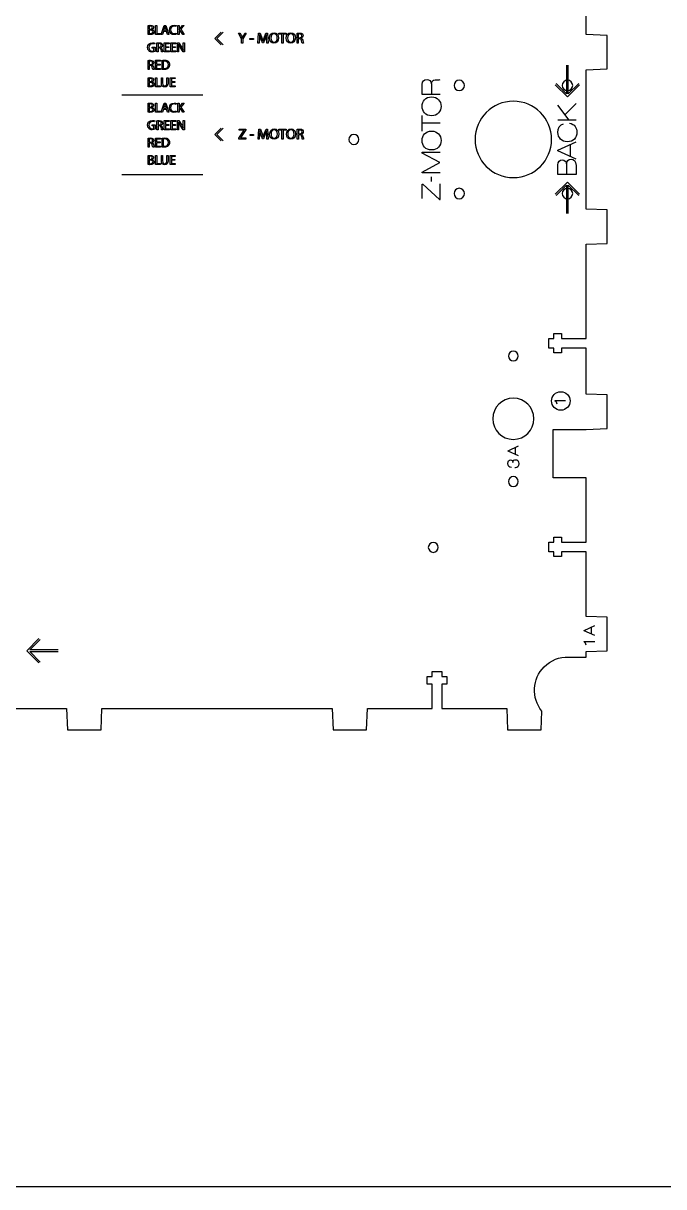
# Model space of a CAD drawing. Header units: millimetres. Extents: x -1219 to 0, y -610 to 0.
# Drawn here: x -571.3 to -387.2, y -609.6 to -275 of the extents above; entities that cross this region are included whole.
import ezdxf

# ---------------------------------------------------------------- set-up
doc = ezdxf.new("R2010")
doc.units = ezdxf.units.MM
doc.layers.get('0').update_dxf_attribs({"linetype": 'CONTINUOUS', "true_color": 0xffffff})

msp = doc.modelspace()

# ---------------------------------------------------------------- linework, layer by layer
msp.add_line((0, -609.6), (-1219.2, -609.6))
at = {"color": 1, "true_color": 0xff0000}
for points in [[(-414.57, -457.24), (-409.49, -457.24), (-409.49, -455.68), (-403.38, -455.43), (-403.38, -445.8), (-409.49, -445.54), (-409.49, -426.97), (-416.53, -426.97), (-416.53, -428.37), (-418.74, -428.37), (-418.74, -426.97), (-420.19, -426.97), (-420.19, -424.16), (-418.74, -424.16), (-418.74, -422.75), (-416.53, -422.75), (-416.53, -424.16), (-409.49, -424.16), (-409.49, -405.75), (-418.91, -405.75), (-418.91, -391.81), (-409.49, -391.81), (-409.49, -391.76), (-403.38, -391.5), (-403.38, -381.87), (-409.49, -381.62), (-409.49, -368.39), (-416.53, -368.39), (-416.53, -369.79), (-418.74, -369.79), (-418.74, -368.39), (-420.19, -368.39), (-420.19, -365.58), (-418.74, -365.58), (-418.74, -364.17), (-416.53, -364.17), (-416.53, -365.58), (-409.49, -365.58), (-409.49, -338.51), (-403.38, -338.26), (-403.38, -328.63), (-409.49, -328.38), (-409.49, -288.35), (-403.38, -288.1), (-403.38, -278.47), (-409.49, -278.22), (-409.49, -251.23)], [(-447.45, -292.83), (-447.45, -292.83)], [(-416.36, -292.83), (-416.36, -292.83)], [(-476.24, -306.94), (-476.24, -306.94)], [(-441.38, -308.38), (-441.38, -308.38)], [(-447.45, -323.93), (-447.45, -323.93)], [(-416.36, -323.93), (-416.36, -323.93)], [(-430.4, -369.23), (-430.4, -369.23)], [(-430.4, -382.8), (-430.4, -382.8)], [(-430.4, -405.35), (-430.4, -405.35)], [(-453.41, -424.28), (-453.41, -424.28)], [(-577.4, -472.06), (-558.8, -472.06), (-558.55, -478.17), (-548.92, -478.17), (-548.67, -472.06), (-482.47, -472.06), (-482.22, -478.17), (-472.59, -478.17), (-472.34, -472.06), (-453.73, -472.06), (-453.73, -465.02), (-455.13, -465.02), (-455.13, -462.82), (-453.73, -462.82), (-453.73, -461.37), (-450.92, -461.37), (-450.92, -462.82), (-449.51, -462.82), (-449.51, -465.02), (-450.92, -465.02), (-450.92, -472.06), (-432.31, -472.06), (-432.05, -478.17), (-422.42, -478.17), (-422.2, -472.79)]]:
    msp.add_lwpolyline(points, dxfattribs=at)
at = {"color": 5, "true_color": 0x0000ff}
for points in [[(-535.37, -278.18), (-535.37, -275.6), (-535.37, -275.6)], [(-535.03, -275.83), (-535.03, -276.68), (-535.03, -276.68)], [(-535.03, -276.68), (-534.72, -276.68)], [(-534.75, -276.93), (-535.03, -276.93), (-535.03, -277.93), (-535.03, -277.93)], [(-534.26, -276.77), (-534.26, -276.78)], [(-533.26, -275.56), (-532.92, -275.56), (-532.92, -277.9), (-531.8, -277.9), (-531.8, -278.19), (-533.26, -278.19), (-533.26, -275.56), (-533.26, -275.56)], [(-531, -277.36), (-531.27, -278.19), (-531.62, -278.19), (-530.73, -275.56), (-530.32, -275.56), (-529.42, -278.19), (-529.79, -278.19), (-530.07, -277.36), (-531, -277.36), (-531, -277.36)], [(-530.67, -276.34), (-530.93, -277.1), (-530.13, -277.1), (-530.13, -277.1)], [(-530.53, -275.86), (-530.54, -275.86)], [(-530.13, -277.1), (-530.39, -276.34)], [(-527.26, -275.64), (-527.35, -275.91)], [(-526.84, -275.56), (-526.5, -275.56), (-526.5, -276.83), (-526.49, -276.83)], [(-526.28, -276.55), (-525.48, -275.56), (-525.06, -275.56), (-526.01, -276.68), (-524.99, -278.19), (-525.39, -278.19), (-526.25, -276.9), (-526.5, -277.19), (-526.5, -278.19), (-526.84, -278.19), (-526.84, -275.56), (-526.84, -275.56)], [(-514.41, -281.14), (-516.24, -279.32), (-514.41, -277.5)], [(-513.81, -281.14), (-515.63, -279.32), (-513.81, -277.5)], [(-533.45, -280.67), (-533.53, -280.95)], [(-532.2, -282.07), (-532.52, -282.07), (-532.52, -283.2), (-532.85, -283.2), (-532.85, -280.61), (-532.85, -280.61)], [(-532.52, -280.85), (-532.52, -281.81), (-532.52, -281.81)], [(-529.4, -281.97), (-530.42, -281.97), (-530.42, -282.92), (-529.28, -282.92), (-529.28, -283.2), (-530.76, -283.2), (-530.76, -280.58), (-529.34, -280.58), (-529.34, -280.86), (-530.42, -280.86), (-530.42, -281.69), (-529.4, -281.69), (-529.4, -281.97), (-529.4, -281.97)], [(-527.49, -281.97), (-528.51, -281.97), (-528.51, -282.92), (-527.37, -282.92), (-527.37, -283.2), (-528.85, -283.2), (-528.85, -280.58), (-527.43, -280.58), (-527.43, -280.86), (-528.51, -280.86), (-528.51, -281.69), (-527.49, -281.69), (-527.49, -281.97), (-527.49, -281.97)], [(-527.33, -277.83), (-527.27, -278.1), (-527.27, -278.1)], [(-526.93, -283.2), (-526.93, -280.58), (-526.56, -280.58), (-525.72, -281.91)], [(-526.62, -280.99), (-526.63, -281)], [(-525.28, -281.68), (-525.28, -280.58), (-524.96, -280.58), (-524.96, -283.2), (-525.3, -283.2), (-526.14, -281.87)], [(-508.5, -280.64), (-508.5, -279.42), (-509.41, -277.78), (-508.99, -277.78), (-508.58, -278.57)], [(-508, -278.57), (-507.59, -277.78), (-507.17, -277.78), (-508.13, -279.42), (-508.13, -280.64), (-508.5, -280.64), (-508.5, -280.64)], [(-508.3, -279.16), (-508.29, -279.16)], [(-506.14, -279.36), (-505.09, -279.36), (-505.09, -279.63), (-506.14, -279.63), (-506.14, -279.36), (-506.14, -279.36)], [(-503.38, -279.41), (-503.46, -280.64), (-503.81, -280.64), (-503.61, -277.78), (-503.14, -277.78), (-502.65, -279.16)], [(-503.32, -278.15), (-503.33, -278.15)], [(-501.74, -279.23), (-502.25, -280.62), (-502.53, -280.62), (-502.99, -279.26)], [(-502.37, -280.12), (-502.36, -280.12)], [(-502.05, -279.16), (-501.54, -277.78), (-501.07, -277.78), (-500.89, -280.64), (-501.26, -280.64), (-501.33, -279.38), (-501.33, -279.38)], [(-501.37, -278.15), (-501.38, -278.15)], [(-500.1, -279.22), (-500.1, -279.22)], [(-497.88, -279.18), (-497.88, -279.18)], [(-496.96, -278.09), (-497.83, -278.09), (-497.83, -277.78), (-495.71, -277.78), (-495.71, -278.09), (-496.59, -278.09), (-496.59, -280.64), (-496.96, -280.64), (-496.96, -278.09), (-496.96, -278.09)], [(-495.29, -279.22), (-495.29, -279.22)], [(-493.06, -279.18), (-493.06, -279.18)], [(-491.86, -279.4), (-492.21, -279.4), (-492.21, -280.64), (-492.58, -280.64), (-492.58, -277.82), (-492.58, -277.82)], [(-492.21, -278.07), (-492.21, -279.12), (-492.21, -279.12)], [(-492.21, -279.12), (-491.83, -279.12)], [(-491.35, -279.26), (-491.35, -279.28)], [(-490.72, -280.64), (-491.1, -280.64)], [(-533.7, -282.88), (-533.7, -282.1), (-534.23, -282.1), (-534.23, -281.82), (-533.37, -281.82), (-533.37, -283.09), (-533.37, -283.09)], [(-532.52, -281.81), (-532.17, -281.81)], [(-531.73, -281.94), (-531.73, -281.95)], [(-531.14, -283.2), (-531.5, -283.2)], [(-526.61, -282.08), (-526.61, -283.2), (-526.93, -283.2), (-526.93, -283.2)], [(-525.25, -282.76), (-525.24, -282.75)], [(-534.71, -287.08), (-535.03, -287.08), (-535.03, -288.22), (-535.37, -288.22), (-535.37, -285.63), (-535.37, -285.63)], [(-535.03, -285.87), (-535.03, -286.82), (-535.03, -286.82)], [(-535.03, -286.82), (-534.68, -286.82)], [(-534.24, -286.96), (-534.24, -286.97)], [(-531.92, -286.99), (-532.94, -286.99), (-532.94, -287.93), (-531.8, -287.93), (-531.8, -288.22), (-533.28, -288.22), (-533.28, -285.59), (-531.86, -285.59), (-531.86, -285.88), (-532.94, -285.88), (-532.94, -286.71), (-531.92, -286.71), (-531.92, -286.99), (-531.92, -286.99)], [(-531.36, -288.21), (-531.36, -285.63), (-531.36, -285.63)], [(-531.02, -285.88), (-531.02, -287.95), (-531.02, -287.95)], [(-415.1, -287.05), (-415.1, -295.25), (-418.11, -292.24)], [(-411.6, -292.25), (-414.6, -295.25), (-414.6, -287.05)], [(-535.37, -293.23), (-535.37, -290.65), (-535.37, -290.65)], [(-535.03, -290.87), (-535.03, -291.72), (-535.03, -291.72)], [(-533.66, -288.22), (-534.01, -288.22)], [(-533.26, -290.61), (-532.92, -290.61), (-532.92, -292.95), (-531.8, -292.95), (-531.8, -293.23), (-533.26, -293.23), (-533.26, -290.61), (-533.26, -290.61)], [(-531.57, -292.16), (-531.57, -290.61), (-531.22, -290.61), (-531.22, -290.61)], [(-531.22, -290.61), (-531.22, -292.17)], [(-529.97, -292.17), (-529.97, -290.61), (-529.63, -290.61), (-529.63, -292.14)], [(-527.69, -292), (-528.7, -292), (-528.7, -292.95), (-527.57, -292.95), (-527.57, -293.23), (-529.05, -293.23), (-529.05, -290.61), (-527.63, -290.61), (-527.63, -290.89), (-528.7, -290.89), (-528.7, -291.72), (-527.69, -291.72), (-527.69, -292), (-527.69, -292)], [(-535.03, -291.72), (-534.72, -291.72)], [(-534.75, -291.98), (-535.03, -291.98), (-535.03, -292.98), (-535.03, -292.98)], [(-534.26, -291.82), (-534.26, -291.83)], [(-451.4, -295.46), (-456.63, -295.46), (-456.63, -292.58)], [(-453.96, -292.38), (-453.94, -292.39)], [(-453.94, -292.39), (-453.93, -295.46)], [(-411.36, -292.63), (-414.85, -296.11), (-418.34, -292.63)], [(-542.98, -295.51), (-519.62, -295.51)], [(-535.37, -300.55), (-535.37, -297.97), (-535.37, -297.97)], [(-535.03, -298.2), (-535.03, -299.05), (-535.03, -299.05)], [(-535.03, -299.05), (-534.72, -299.05)], [(-534.75, -299.3), (-535.03, -299.3), (-535.03, -300.3), (-535.03, -300.3)], [(-534.26, -299.14), (-534.26, -299.16)], [(-533.26, -297.93), (-532.92, -297.93), (-532.92, -300.27), (-531.8, -300.27), (-531.8, -300.56), (-533.26, -300.56), (-533.26, -297.93), (-533.26, -297.93)], [(-531, -299.73), (-531.27, -300.56), (-531.62, -300.56), (-530.73, -297.93), (-530.32, -297.93), (-529.42, -300.56), (-529.79, -300.56), (-530.07, -299.73), (-531, -299.73), (-531, -299.73)], [(-530.67, -298.71), (-530.93, -299.47), (-530.13, -299.47), (-530.13, -299.47)], [(-530.53, -298.23), (-530.54, -298.23)], [(-530.13, -299.47), (-530.39, -298.71)], [(-527.26, -298.01), (-527.35, -298.28)], [(-527.33, -300.2), (-527.27, -300.48), (-527.27, -300.48)], [(-526.84, -297.93), (-526.5, -297.93), (-526.5, -299.2), (-526.49, -299.2)], [(-526.28, -298.92), (-525.48, -297.93), (-525.06, -297.93), (-526.01, -299.05), (-524.99, -300.56), (-525.39, -300.56), (-526.25, -299.27), (-526.5, -299.56), (-526.5, -300.56), (-526.84, -300.56), (-526.84, -297.93), (-526.84, -297.93)], [(-456.63, -298.85), (-456.63, -298.85)], [(-414.3, -302.82), (-417.58, -298.52)], [(-415.51, -301.23), (-412.35, -298.03)], [(-533.7, -305.25), (-533.7, -304.47), (-534.23, -304.47), (-534.23, -304.2), (-533.37, -304.2), (-533.37, -305.46), (-533.37, -305.46)], [(-533.45, -303.04), (-533.53, -303.32)], [(-532.2, -304.44), (-532.52, -304.44), (-532.52, -305.57), (-532.85, -305.57), (-532.85, -302.98), (-532.85, -302.98)], [(-532.52, -303.22), (-532.52, -304.18), (-532.52, -304.18)], [(-532.52, -304.18), (-532.17, -304.18)], [(-531.73, -304.31), (-531.73, -304.32)], [(-529.4, -304.34), (-530.42, -304.34), (-530.42, -305.29), (-529.28, -305.29), (-529.28, -305.57), (-530.76, -305.57), (-530.76, -302.95), (-529.34, -302.95), (-529.34, -303.23), (-530.42, -303.23), (-530.42, -304.06), (-529.4, -304.06), (-529.4, -304.34), (-529.4, -304.34)], [(-527.49, -304.34), (-528.51, -304.34), (-528.51, -305.29), (-527.37, -305.29), (-527.37, -305.57), (-528.85, -305.57), (-528.85, -302.95), (-527.43, -302.95), (-527.43, -303.23), (-528.51, -303.23), (-528.51, -304.06), (-527.49, -304.06), (-527.49, -304.34), (-527.49, -304.34)], [(-526.93, -305.57), (-526.93, -302.95), (-526.56, -302.95), (-525.72, -304.28)], [(-526.61, -304.45), (-526.61, -305.57), (-526.93, -305.57), (-526.93, -305.57)], [(-526.62, -303.37), (-526.63, -303.37)], [(-525.28, -304.05), (-525.28, -302.95), (-524.96, -302.95), (-524.96, -305.57), (-525.3, -305.57), (-526.14, -304.24)], [(-456.63, -305.98), (-456.63, -301.47)], [(-451.4, -303.71), (-456.63, -303.71)], [(-412.35, -302.82), (-417.58, -302.82)], [(-531.14, -305.57), (-531.5, -305.57)], [(-525.25, -305.13), (-525.24, -305.13)], [(-514.41, -308.76), (-516.24, -306.94), (-514.41, -305.12)], [(-513.81, -308.76), (-515.63, -306.94), (-513.81, -305.12)], [(-509.33, -308.04), (-507.75, -305.72), (-507.75, -305.71), (-509.2, -305.71), (-509.2, -305.4), (-507.27, -305.4), (-507.27, -305.63), (-508.85, -307.94), (-508.85, -307.95), (-507.25, -307.95), (-507.25, -308.26), (-509.33, -308.26), (-509.33, -308.04), (-509.33, -308.04)], [(-506.09, -306.98), (-505.04, -306.98), (-505.04, -307.25), (-506.09, -307.25), (-506.09, -306.98), (-506.09, -306.98)], [(-503.33, -307.03), (-503.41, -308.26), (-503.76, -308.26), (-503.56, -305.4), (-503.09, -305.4), (-502.6, -306.78)], [(-503.27, -305.77), (-503.28, -305.77)], [(-501.69, -306.86), (-502.2, -308.24), (-502.48, -308.24), (-502.94, -306.88)], [(-502.31, -307.75), (-502.31, -307.75)], [(-502, -306.78), (-501.49, -305.4), (-501.02, -305.4), (-500.84, -308.26), (-501.21, -308.26), (-501.27, -307), (-501.27, -307)], [(-501.32, -305.77), (-501.33, -305.77)], [(-500.05, -306.84), (-500.05, -306.84)], [(-497.83, -306.8), (-497.83, -306.8)], [(-496.91, -305.71), (-497.78, -305.71), (-497.78, -305.4), (-495.66, -305.4), (-495.66, -305.71), (-496.53, -305.71), (-496.53, -308.26), (-496.91, -308.26), (-496.91, -305.71), (-496.91, -305.71)], [(-495.23, -306.84), (-495.23, -306.84)], [(-493.01, -306.8), (-493.01, -306.8)], [(-491.81, -307.02), (-492.16, -307.02), (-492.16, -308.26), (-492.53, -308.26), (-492.53, -305.44), (-492.53, -305.44)], [(-492.16, -305.7), (-492.16, -306.74), (-492.16, -306.74)], [(-492.16, -306.74), (-491.78, -306.74)], [(-491.3, -306.89), (-491.3, -306.9)], [(-534.71, -309.45), (-535.03, -309.45), (-535.03, -310.59), (-535.37, -310.59), (-535.37, -308), (-535.37, -308)], [(-535.03, -308.24), (-535.03, -309.2), (-535.03, -309.2)], [(-535.03, -309.2), (-534.68, -309.2)], [(-534.24, -309.33), (-534.24, -309.34)], [(-533.66, -310.59), (-534.01, -310.59)], [(-531.92, -309.36), (-532.94, -309.36), (-532.94, -310.31), (-531.8, -310.31), (-531.8, -310.59), (-533.28, -310.59), (-533.28, -307.97), (-531.86, -307.97), (-531.86, -308.25), (-532.94, -308.25), (-532.94, -309.08), (-531.92, -309.08), (-531.92, -309.36), (-531.92, -309.36)], [(-531.36, -310.58), (-531.36, -308.01), (-531.36, -308.01)], [(-531.02, -308.25), (-531.02, -310.33), (-531.02, -310.33)], [(-490.67, -308.26), (-491.05, -308.26)], [(-456.63, -308.69), (-456.63, -308.69)], [(-412.35, -314.07), (-417.58, -311.67), (-417.58, -311.48), (-412.35, -309.08)], [(-414.08, -309.88), (-414.08, -313.29)], [(-535.37, -315.6), (-535.37, -313.02), (-535.37, -313.02)], [(-535.03, -313.25), (-535.03, -314.1), (-535.03, -314.1)], [(-535.03, -314.1), (-534.72, -314.1)], [(-534.75, -314.35), (-535.03, -314.35), (-535.03, -315.35), (-535.03, -315.35)], [(-534.26, -314.19), (-534.26, -314.2)], [(-533.26, -312.98), (-532.92, -312.98), (-532.92, -315.32), (-531.8, -315.32), (-531.8, -315.61), (-533.26, -315.61), (-533.26, -312.98), (-533.26, -312.98)], [(-531.57, -314.53), (-531.57, -312.98), (-531.22, -312.98), (-531.22, -312.98)], [(-531.22, -312.98), (-531.22, -314.54)], [(-529.97, -314.54), (-529.97, -312.98), (-529.63, -312.98), (-529.63, -314.52)], [(-527.69, -314.38), (-528.7, -314.38), (-528.7, -315.32), (-527.57, -315.32), (-527.57, -315.61), (-529.05, -315.61), (-529.05, -312.98), (-527.63, -312.98), (-527.63, -313.27), (-528.7, -313.27), (-528.7, -314.1), (-527.69, -314.1), (-527.69, -314.38), (-527.69, -314.38)], [(-451.4, -318.02), (-456.63, -318.02), (-456.63, -317.78), (-451.55, -315.03), (-451.55, -315.02), (-456.63, -312.29), (-456.63, -312.05), (-451.4, -312.05)], [(-417.58, -318.48), (-417.58, -315.64)], [(-412.35, -315.83), (-412.35, -318.48), (-417.58, -318.48), (-417.58, -318.48)], [(-415.09, -315.39), (-415.1, -318.48)], [(-415.1, -315.39), (-415.08, -315.39)], [(-542.98, -318.41), (-519.62, -318.41)], [(-456.63, -325.38), (-456.63, -321.23), (-456.45, -321.23), (-451.61, -325.63), (-451.4, -325.63), (-451.4, -321.15)], [(-453.9, -320.49), (-453.9, -319.09)], [(-418.34, -324.1), (-414.85, -320.62), (-411.36, -324.1)], [(-418.1, -324.48), (-415.1, -321.48), (-415.1, -329.68)], [(-414.6, -329.68), (-414.6, -321.48), (-411.59, -324.49)], [(-416.75, -380.94), (-416.75, -380.94)], [(-418.34, -383.61), (-418.34, -383.5), (-415.36, -383.5)], [(-428.88, -399.41), (-431.91, -398.01), (-431.91, -397.9), (-428.88, -396.51)], [(-429.89, -396.97), (-429.89, -398.95)], [(-430.51, -401.26), (-430.5, -401.26)], [(-406.98, -451.08), (-410.01, -449.69), (-410.01, -449.58), (-406.98, -448.19)], [(-407.98, -448.65), (-407.98, -450.63)], [(-566.77, -458.94), (-570.26, -455.45), (-566.77, -451.96)], [(-561.2, -455.2), (-569.4, -455.2), (-566.39, -452.19)], [(-409.99, -452.92), (-409.99, -452.81), (-407, -452.81)], [(-566.4, -458.7), (-569.4, -455.7), (-561.2, -455.7)]]:
    msp.add_lwpolyline(points, dxfattribs=at)
for points in [[(-535.37, -275.6), (-535.22, -275.57), (-534.98, -275.54), (-534.75, -275.54)], [(-534.73, -275.8), (-534.89, -275.8), (-534.98, -275.81), (-535.03, -275.83)], [(-534.75, -275.54), (-534.41, -275.54), (-534.19, -275.6), (-534.03, -275.73)], [(-534.07, -277.43), (-534.07, -277.08), (-534.38, -276.93), (-534.75, -276.93)], [(-534.75, -277.94), (-534.4, -277.94), (-534.07, -277.82), (-534.07, -277.43)], [(-534.16, -276.23), (-534.16, -275.93), (-534.39, -275.8), (-534.73, -275.8)], [(-534.72, -276.68), (-534.37, -276.68), (-534.16, -276.48), (-534.16, -276.23)], [(-533.81, -276.2), (-533.81, -276.45), (-533.98, -276.68), (-534.26, -276.77)], [(-534.26, -276.78), (-534.01, -276.84), (-533.71, -277.05), (-533.71, -277.44)], [(-534.03, -275.73), (-533.9, -275.83), (-533.81, -275.99), (-533.81, -276.2)], [(-533.71, -277.44), (-533.71, -277.66), (-533.8, -277.84), (-533.94, -277.96)], [(-530.54, -275.86), (-530.58, -276.01), (-530.62, -276.18), (-530.67, -276.34)], [(-530.39, -276.34), (-530.45, -276.17), (-530.49, -276.01), (-530.53, -275.86)], [(-529.25, -276.9), (-529.25, -276.07), (-528.7, -275.52), (-527.88, -275.52)], [(-527.96, -278.23), (-528.7, -278.23), (-529.25, -277.76), (-529.25, -276.9)], [(-527.87, -275.8), (-528.49, -275.8), (-528.9, -276.2), (-528.9, -276.89)], [(-528.9, -276.89), (-528.9, -277.53), (-528.53, -277.94), (-527.89, -277.94)], [(-527.88, -275.52), (-527.56, -275.52), (-527.35, -275.59), (-527.26, -275.64)], [(-527.35, -275.91), (-527.47, -275.85), (-527.65, -275.8), (-527.87, -275.8)], [(-526.49, -276.83), (-526.42, -276.73), (-526.35, -276.63), (-526.28, -276.55)], [(-500.49, -279.23), (-500.49, -278.32), (-499.93, -277.73), (-499.17, -277.73)], [(-499.17, -277.73), (-498.38, -277.73), (-497.88, -278.33), (-497.88, -279.18)], [(-495.68, -279.23), (-495.68, -278.32), (-495.12, -277.73), (-494.35, -277.73)], [(-494.35, -277.73), (-493.57, -277.73), (-493.06, -278.33), (-493.06, -279.18)], [(-535.52, -281.91), (-535.52, -281.12), (-534.98, -280.55), (-534.1, -280.55)], [(-534.84, -278.21), (-535.08, -278.21), (-535.26, -278.19), (-535.37, -278.18)], [(-534.11, -280.84), (-534.75, -280.84), (-535.17, -281.23), (-535.17, -281.89)], [(-535.03, -277.93), (-534.96, -277.94), (-534.87, -277.94), (-534.75, -277.94)], [(-533.94, -277.96), (-534.12, -278.13), (-534.42, -278.21), (-534.84, -278.21)], [(-533.53, -280.95), (-533.67, -280.88), (-533.85, -280.84), (-534.11, -280.84)], [(-534.1, -280.55), (-533.8, -280.55), (-533.56, -280.62), (-533.45, -280.67)], [(-532.85, -280.61), (-532.68, -280.58), (-532.43, -280.56), (-532.2, -280.56)], [(-532.18, -280.82), (-532.34, -280.82), (-532.46, -280.83), (-532.52, -280.85)], [(-532.2, -280.56), (-531.84, -280.56), (-531.6, -280.63), (-531.44, -280.77)], [(-531.58, -281.31), (-531.58, -280.97), (-531.82, -280.82), (-532.18, -280.82)], [(-531.44, -280.77), (-531.32, -280.89), (-531.24, -281.07), (-531.24, -281.27)], [(-527.27, -278.1), (-527.39, -278.17), (-527.64, -278.23), (-527.96, -278.23)], [(-527.89, -277.94), (-527.68, -277.94), (-527.47, -277.9), (-527.33, -277.83)], [(-526.63, -281), (-526.61, -281.33), (-526.61, -281.64), (-526.61, -282.08)], [(-526.14, -281.87), (-526.32, -281.58), (-526.49, -281.28), (-526.62, -280.99)], [(-508.58, -278.57), (-508.48, -278.78), (-508.39, -278.96), (-508.3, -279.16)], [(-508.29, -279.16), (-508.21, -278.97), (-508.11, -278.78), (-508, -278.57)], [(-503.33, -278.15), (-503.34, -278.5), (-503.36, -278.98), (-503.38, -279.41)], [(-502.99, -279.26), (-503.13, -278.85), (-503.24, -278.49), (-503.32, -278.15)], [(-502.65, -279.16), (-502.54, -279.51), (-502.44, -279.83), (-502.37, -280.12)], [(-502.36, -280.12), (-502.28, -279.84), (-502.18, -279.52), (-502.05, -279.16)], [(-501.38, -278.15), (-501.48, -278.48), (-501.6, -278.84), (-501.74, -279.23)], [(-501.33, -279.38), (-501.35, -278.98), (-501.37, -278.5), (-501.37, -278.15)], [(-499.21, -280.68), (-499.97, -280.68), (-500.49, -280.09), (-500.49, -279.23)], [(-499.18, -278.03), (-499.8, -278.03), (-500.1, -278.6), (-500.1, -279.22)], [(-500.1, -279.22), (-500.1, -279.84), (-499.77, -280.38), (-499.18, -280.38)], [(-497.88, -279.18), (-497.88, -280.16), (-498.48, -280.68), (-499.21, -280.68)], [(-498.27, -279.19), (-498.27, -278.62), (-498.56, -278.03), (-499.18, -278.03)], [(-499.18, -280.38), (-498.6, -280.38), (-498.27, -279.84), (-498.27, -279.19)], [(-494.39, -280.68), (-495.15, -280.68), (-495.68, -280.09), (-495.68, -279.23)], [(-494.36, -278.03), (-494.98, -278.03), (-495.29, -278.6), (-495.29, -279.22)], [(-495.29, -279.22), (-495.29, -279.84), (-494.95, -280.38), (-494.37, -280.38)], [(-493.06, -279.18), (-493.06, -280.16), (-493.66, -280.68), (-494.39, -280.68)], [(-494.37, -280.38), (-493.78, -280.38), (-493.45, -279.84), (-493.45, -279.19)], [(-493.45, -279.19), (-493.45, -278.62), (-493.75, -278.03), (-494.36, -278.03)], [(-492.58, -277.82), (-492.39, -277.78), (-492.12, -277.76), (-491.87, -277.76)], [(-491.85, -278.04), (-492.02, -278.04), (-492.15, -278.06), (-492.21, -278.07)], [(-491.87, -277.76), (-491.48, -277.76), (-491.22, -277.83), (-491.04, -277.99)], [(-491.29, -279.95), (-491.37, -279.56), (-491.53, -279.41), (-491.86, -279.4)], [(-491.19, -278.58), (-491.19, -278.21), (-491.46, -278.04), (-491.85, -278.04)], [(-491.83, -279.12), (-491.44, -279.12), (-491.19, -278.9), (-491.19, -278.58)], [(-490.82, -278.54), (-490.82, -278.91), (-491.06, -279.16), (-491.35, -279.26)], [(-491.35, -279.28), (-491.14, -279.35), (-491.01, -279.56), (-490.94, -279.85)], [(-491.1, -280.64), (-491.15, -280.55), (-491.21, -280.31), (-491.29, -279.95)], [(-491.04, -277.99), (-490.9, -278.12), (-490.82, -278.31), (-490.82, -278.54)], [(-490.94, -279.85), (-490.84, -280.25), (-490.78, -280.53), (-490.72, -280.64)], [(-535.16, -282.88), (-535.38, -282.66), (-535.52, -282.31), (-535.52, -281.91)], [(-535.17, -281.89), (-535.17, -282.56), (-534.77, -282.95), (-534.15, -282.95)], [(-534.18, -283.23), (-534.58, -283.23), (-534.9, -283.13), (-535.16, -282.88)], [(-533.37, -283.09), (-533.52, -283.14), (-533.82, -283.23), (-534.18, -283.23)], [(-534.15, -282.95), (-533.93, -282.95), (-533.78, -282.92), (-533.7, -282.88)], [(-531.67, -282.58), (-531.74, -282.21), (-531.89, -282.08), (-532.2, -282.07)], [(-532.17, -281.81), (-531.81, -281.81), (-531.58, -281.61), (-531.58, -281.31)], [(-531.24, -281.27), (-531.24, -281.62), (-531.46, -281.85), (-531.73, -281.94)], [(-531.73, -281.95), (-531.53, -282.02), (-531.41, -282.21), (-531.35, -282.48)], [(-531.5, -283.2), (-531.54, -283.12), (-531.6, -282.9), (-531.67, -282.58)], [(-531.35, -282.48), (-531.26, -282.85), (-531.2, -283.1), (-531.14, -283.2)], [(-525.72, -281.91), (-525.53, -282.21), (-525.37, -282.49), (-525.25, -282.76)], [(-525.24, -282.75), (-525.27, -282.4), (-525.28, -282.08), (-525.28, -281.68)], [(-535.37, -285.63), (-535.2, -285.6), (-534.95, -285.57), (-534.72, -285.57)], [(-534.7, -285.84), (-534.86, -285.84), (-534.97, -285.85), (-535.03, -285.87)], [(-534.72, -285.57), (-534.36, -285.57), (-534.12, -285.64), (-533.96, -285.79)], [(-534.18, -287.59), (-534.26, -287.23), (-534.4, -287.09), (-534.71, -287.08)], [(-534.09, -286.33), (-534.09, -285.99), (-534.34, -285.84), (-534.7, -285.84)], [(-534.68, -286.82), (-534.32, -286.82), (-534.09, -286.63), (-534.09, -286.33)], [(-533.75, -286.29), (-533.75, -286.63), (-533.97, -286.86), (-534.24, -286.96)], [(-534.24, -286.97), (-534.05, -287.04), (-533.92, -287.23), (-533.86, -287.5)], [(-534.01, -288.22), (-534.05, -288.14), (-534.11, -287.92), (-534.18, -287.59)], [(-533.96, -285.79), (-533.83, -285.91), (-533.75, -286.08), (-533.75, -286.29)], [(-533.86, -287.5), (-533.78, -287.86), (-533.71, -288.12), (-533.66, -288.22)], [(-531.36, -285.63), (-531.15, -285.6), (-530.91, -285.57), (-530.64, -285.57)], [(-530.62, -285.84), (-530.8, -285.84), (-530.93, -285.86), (-531.02, -285.88)], [(-530.68, -287.97), (-529.95, -287.97), (-529.56, -287.56), (-529.56, -286.86)], [(-530.64, -285.57), (-530.15, -285.57), (-529.81, -285.69), (-529.58, -285.9)], [(-529.56, -286.86), (-529.56, -286.24), (-529.91, -285.84), (-530.62, -285.84)], [(-529.58, -285.9), (-529.34, -286.12), (-529.2, -286.42), (-529.2, -286.84)], [(-529.2, -286.84), (-529.2, -287.27), (-529.34, -287.62), (-529.58, -287.86)], [(-535.37, -290.65), (-535.22, -290.61), (-534.98, -290.59), (-534.75, -290.59)], [(-534.73, -290.85), (-534.89, -290.85), (-534.98, -290.86), (-535.03, -290.87)], [(-534.75, -290.59), (-534.41, -290.59), (-534.19, -290.65), (-534.03, -290.78)], [(-534.16, -291.28), (-534.16, -290.98), (-534.39, -290.85), (-534.73, -290.85)], [(-534.03, -290.78), (-533.9, -290.88), (-533.81, -291.04), (-533.81, -291.24)], [(-530.74, -288.24), (-530.99, -288.24), (-531.19, -288.23), (-531.36, -288.21)], [(-531.02, -287.95), (-530.94, -287.97), (-530.81, -287.97), (-530.68, -287.97)], [(-529.58, -287.86), (-529.83, -288.11), (-530.23, -288.24), (-530.74, -288.24)], [(-452.84, -291.24), (-452.65, -291.24), (-451.61, -291.22), (-451.4, -291.12)], [(-534.84, -293.26), (-535.08, -293.26), (-535.26, -293.24), (-535.37, -293.23)], [(-535.03, -292.98), (-534.96, -292.99), (-534.87, -292.99), (-534.75, -292.99)], [(-533.94, -293.01), (-534.12, -293.18), (-534.42, -293.26), (-534.84, -293.26)], [(-534.07, -292.48), (-534.07, -292.13), (-534.38, -291.98), (-534.75, -291.98)], [(-534.75, -292.99), (-534.4, -292.99), (-534.07, -292.86), (-534.07, -292.48)], [(-534.72, -291.72), (-534.37, -291.72), (-534.16, -291.53), (-534.16, -291.28)], [(-533.81, -291.24), (-533.81, -291.5), (-533.98, -291.72), (-534.26, -291.82)], [(-534.26, -291.83), (-534.01, -291.89), (-533.71, -292.1), (-533.71, -292.49)], [(-533.71, -292.49), (-533.71, -292.71), (-533.8, -292.89), (-533.94, -293.01)], [(-530.62, -293.28), (-531.16, -293.28), (-531.57, -292.97), (-531.57, -292.16)], [(-531.22, -292.17), (-531.22, -292.75), (-530.96, -293), (-530.61, -293)], [(-529.63, -292.14), (-529.63, -292.95), (-530.06, -293.28), (-530.62, -293.28)], [(-530.61, -293), (-530.23, -293), (-529.97, -292.74), (-529.97, -292.17)], [(-456.63, -292.58), (-456.63, -291.54), (-456.13, -291.14), (-455.2, -291.14)], [(-455.2, -291.14), (-454.7, -291.14), (-454.01, -291.48), (-453.96, -292.38)], [(-453.94, -292.39), (-453.93, -291.59), (-453.56, -291.24), (-452.84, -291.24)], [(-456.63, -298.85), (-456.63, -297.35), (-455.63, -296.14), (-453.9, -296.14)], [(-453.9, -296.14), (-452.17, -296.14), (-451.17, -297.35), (-451.17, -298.85)], [(-535.37, -297.97), (-535.22, -297.94), (-534.98, -297.91), (-534.75, -297.91)], [(-534.84, -300.58), (-535.08, -300.58), (-535.26, -300.57), (-535.37, -300.55)], [(-534.73, -298.17), (-534.89, -298.17), (-534.98, -298.19), (-535.03, -298.2)], [(-535.03, -300.3), (-534.96, -300.31), (-534.87, -300.32), (-534.75, -300.32)], [(-533.94, -300.34), (-534.12, -300.5), (-534.42, -300.58), (-534.84, -300.58)], [(-534.75, -297.91), (-534.41, -297.91), (-534.19, -297.97), (-534.03, -298.11)], [(-534.07, -299.81), (-534.07, -299.45), (-534.38, -299.3), (-534.75, -299.3)], [(-534.75, -300.32), (-534.4, -300.32), (-534.07, -300.19), (-534.07, -299.81)], [(-534.16, -298.6), (-534.16, -298.3), (-534.39, -298.17), (-534.73, -298.17)], [(-534.72, -299.05), (-534.37, -299.05), (-534.16, -298.86), (-534.16, -298.6)], [(-533.81, -298.57), (-533.81, -298.83), (-533.98, -299.05), (-534.26, -299.14)], [(-534.26, -299.16), (-534.01, -299.21), (-533.71, -299.42), (-533.71, -299.81)], [(-534.03, -298.11), (-533.9, -298.21), (-533.81, -298.36), (-533.81, -298.57)], [(-533.71, -299.81), (-533.71, -300.04), (-533.8, -300.21), (-533.94, -300.34)], [(-530.54, -298.23), (-530.58, -298.39), (-530.62, -298.55), (-530.67, -298.71)], [(-530.39, -298.71), (-530.45, -298.54), (-530.49, -298.39), (-530.53, -298.23)], [(-529.25, -299.27), (-529.25, -298.44), (-528.7, -297.89), (-527.88, -297.89)], [(-527.96, -300.6), (-528.7, -300.6), (-529.25, -300.13), (-529.25, -299.27)], [(-527.87, -298.17), (-528.49, -298.17), (-528.9, -298.57), (-528.9, -299.26)], [(-528.9, -299.26), (-528.9, -299.9), (-528.53, -300.31), (-527.89, -300.31)], [(-527.27, -300.48), (-527.39, -300.54), (-527.64, -300.6), (-527.96, -300.6)], [(-527.89, -300.31), (-527.68, -300.31), (-527.47, -300.27), (-527.33, -300.2)], [(-527.88, -297.89), (-527.56, -297.89), (-527.35, -297.96), (-527.26, -298.01)], [(-527.35, -298.28), (-527.47, -298.22), (-527.65, -298.17), (-527.87, -298.17)], [(-526.49, -299.2), (-526.42, -299.1), (-526.35, -299), (-526.28, -298.92)], [(-453.9, -301.56), (-455.63, -301.56), (-456.63, -300.34), (-456.63, -298.85)], [(-451.17, -298.85), (-451.17, -300.34), (-452.17, -301.56), (-453.9, -301.56)], [(-535.52, -304.28), (-535.52, -303.49), (-534.98, -302.92), (-534.1, -302.92)], [(-535.16, -305.25), (-535.38, -305.04), (-535.52, -304.69), (-535.52, -304.28)], [(-534.11, -303.21), (-534.75, -303.21), (-535.17, -303.6), (-535.17, -304.26)], [(-535.17, -304.26), (-535.17, -304.93), (-534.77, -305.32), (-534.15, -305.32)], [(-533.53, -303.32), (-533.67, -303.25), (-533.85, -303.21), (-534.11, -303.21)], [(-534.1, -302.92), (-533.8, -302.92), (-533.56, -302.99), (-533.45, -303.04)], [(-532.85, -302.98), (-532.68, -302.95), (-532.43, -302.93), (-532.2, -302.93)], [(-532.18, -303.2), (-532.34, -303.2), (-532.46, -303.21), (-532.52, -303.22)], [(-532.2, -302.93), (-531.84, -302.93), (-531.6, -303), (-531.44, -303.14)], [(-531.67, -304.95), (-531.74, -304.58), (-531.89, -304.45), (-532.2, -304.44)], [(-531.58, -303.68), (-531.58, -303.34), (-531.82, -303.2), (-532.18, -303.2)], [(-532.17, -304.18), (-531.81, -304.18), (-531.58, -303.98), (-531.58, -303.68)], [(-531.24, -303.65), (-531.24, -303.99), (-531.46, -304.22), (-531.73, -304.31)], [(-531.73, -304.32), (-531.53, -304.39), (-531.41, -304.58), (-531.35, -304.85)], [(-531.44, -303.14), (-531.32, -303.26), (-531.24, -303.44), (-531.24, -303.65)], [(-526.63, -303.37), (-526.61, -303.7), (-526.61, -304.02), (-526.61, -304.45)], [(-526.14, -304.24), (-526.32, -303.95), (-526.49, -303.65), (-526.62, -303.37)], [(-525.72, -304.28), (-525.53, -304.58), (-525.37, -304.86), (-525.25, -305.13)], [(-525.24, -305.13), (-525.27, -304.78), (-525.28, -304.46), (-525.28, -304.05)], [(-417.58, -306.34), (-417.58, -305.11), (-417.08, -304.13), (-415.94, -303.85)], [(-414.22, -303.72), (-412.82, -303.88), (-412.12, -305.14), (-412.12, -306.34)], [(-534.18, -305.6), (-534.58, -305.6), (-534.9, -305.5), (-535.16, -305.25)], [(-533.37, -305.46), (-533.52, -305.52), (-533.82, -305.6), (-534.18, -305.6)], [(-534.15, -305.32), (-533.93, -305.32), (-533.78, -305.29), (-533.7, -305.25)], [(-531.5, -305.57), (-531.54, -305.5), (-531.6, -305.27), (-531.67, -304.95)], [(-531.35, -304.85), (-531.26, -305.22), (-531.2, -305.47), (-531.14, -305.57)], [(-503.28, -305.77), (-503.29, -306.13), (-503.31, -306.6), (-503.33, -307.03)], [(-502.94, -306.88), (-503.08, -306.47), (-503.19, -306.11), (-503.27, -305.77)], [(-502.6, -306.78), (-502.48, -307.14), (-502.39, -307.45), (-502.31, -307.75)], [(-502.31, -307.75), (-502.23, -307.46), (-502.13, -307.14), (-502, -306.78)], [(-501.33, -305.77), (-501.43, -306.1), (-501.55, -306.46), (-501.69, -306.86)], [(-501.27, -307), (-501.3, -306.61), (-501.32, -306.12), (-501.32, -305.77)], [(-500.44, -306.85), (-500.44, -305.94), (-499.88, -305.35), (-499.12, -305.35)], [(-499.15, -308.31), (-499.91, -308.31), (-500.44, -307.72), (-500.44, -306.85)], [(-499.13, -305.65), (-499.74, -305.65), (-500.05, -306.22), (-500.05, -306.84)], [(-500.05, -306.84), (-500.05, -307.46), (-499.72, -308.01), (-499.13, -308.01)], [(-497.83, -306.8), (-497.83, -307.78), (-498.42, -308.31), (-499.15, -308.31)], [(-498.22, -306.82), (-498.22, -306.24), (-498.51, -305.65), (-499.13, -305.65)], [(-499.13, -308.01), (-498.55, -308.01), (-498.22, -307.47), (-498.22, -306.82)], [(-499.12, -305.35), (-498.33, -305.35), (-497.83, -305.95), (-497.83, -306.8)], [(-495.62, -306.85), (-495.62, -305.94), (-495.06, -305.35), (-494.3, -305.35)], [(-494.34, -308.31), (-495.1, -308.31), (-495.62, -307.72), (-495.62, -306.85)], [(-494.31, -305.65), (-494.93, -305.65), (-495.23, -306.22), (-495.23, -306.84)], [(-495.23, -306.84), (-495.23, -307.46), (-494.9, -308.01), (-494.32, -308.01)], [(-493.01, -306.8), (-493.01, -307.78), (-493.61, -308.31), (-494.34, -308.31)], [(-494.32, -308.01), (-493.73, -308.01), (-493.4, -307.47), (-493.4, -306.82)], [(-493.4, -306.82), (-493.4, -306.24), (-493.7, -305.65), (-494.31, -305.65)], [(-494.3, -305.35), (-493.52, -305.35), (-493.01, -305.95), (-493.01, -306.8)], [(-492.53, -305.44), (-492.34, -305.4), (-492.07, -305.38), (-491.82, -305.38)], [(-491.79, -305.67), (-491.97, -305.67), (-492.1, -305.68), (-492.16, -305.7)], [(-491.82, -305.38), (-491.43, -305.38), (-491.17, -305.46), (-490.99, -305.61)], [(-491.23, -307.58), (-491.32, -307.18), (-491.48, -307.03), (-491.81, -307.02)], [(-491.14, -306.2), (-491.14, -305.83), (-491.4, -305.67), (-491.79, -305.67)], [(-491.78, -306.74), (-491.39, -306.74), (-491.14, -306.53), (-491.14, -306.2)], [(-490.77, -306.16), (-490.77, -306.53), (-491.01, -306.78), (-491.3, -306.89)], [(-491.3, -306.9), (-491.09, -306.97), (-490.95, -307.18), (-490.89, -307.48)], [(-491.05, -308.26), (-491.09, -308.18), (-491.16, -307.93), (-491.23, -307.58)], [(-490.99, -305.61), (-490.85, -305.74), (-490.77, -305.94), (-490.77, -306.16)], [(-490.89, -307.48), (-490.79, -307.87), (-490.72, -308.15), (-490.67, -308.26)], [(-456.63, -308.69), (-456.63, -307.2), (-455.63, -305.98), (-453.9, -305.98)], [(-453.9, -305.98), (-452.17, -305.98), (-451.17, -307.2), (-451.17, -308.69)], [(-414.85, -309.05), (-416.58, -309.05), (-417.58, -307.84), (-417.58, -306.34)], [(-412.12, -306.34), (-412.12, -307.84), (-413.12, -309.05), (-414.85, -309.05)], [(-535.37, -308), (-535.2, -307.97), (-534.95, -307.95), (-534.72, -307.95)], [(-534.7, -308.21), (-534.86, -308.21), (-534.97, -308.22), (-535.03, -308.24)], [(-534.72, -307.95), (-534.36, -307.95), (-534.12, -308.02), (-533.96, -308.16)], [(-534.18, -309.96), (-534.26, -309.6), (-534.4, -309.46), (-534.71, -309.45)], [(-534.09, -308.7), (-534.09, -308.36), (-534.34, -308.21), (-534.7, -308.21)], [(-534.68, -309.2), (-534.32, -309.2), (-534.09, -309), (-534.09, -308.7)], [(-533.75, -308.66), (-533.75, -309.01), (-533.97, -309.23), (-534.24, -309.33)], [(-534.24, -309.34), (-534.05, -309.41), (-533.92, -309.6), (-533.86, -309.87)], [(-534.01, -310.59), (-534.05, -310.51), (-534.11, -310.29), (-534.18, -309.96)], [(-533.96, -308.16), (-533.83, -308.28), (-533.75, -308.46), (-533.75, -308.66)], [(-533.86, -309.87), (-533.78, -310.24), (-533.71, -310.49), (-533.66, -310.59)], [(-531.36, -308.01), (-531.15, -307.97), (-530.91, -307.95), (-530.64, -307.95)], [(-530.74, -310.61), (-530.99, -310.61), (-531.19, -310.6), (-531.36, -310.58)], [(-530.62, -308.21), (-530.8, -308.21), (-530.93, -308.23), (-531.02, -308.25)], [(-531.02, -310.33), (-530.94, -310.34), (-530.81, -310.34), (-530.68, -310.34)], [(-529.58, -310.24), (-529.83, -310.48), (-530.23, -310.61), (-530.74, -310.61)], [(-530.68, -310.34), (-529.95, -310.34), (-529.56, -309.94), (-529.56, -309.23)], [(-530.64, -307.95), (-530.15, -307.95), (-529.81, -308.06), (-529.58, -308.27)], [(-529.56, -309.23), (-529.56, -308.61), (-529.91, -308.21), (-530.62, -308.21)], [(-529.58, -308.27), (-529.34, -308.49), (-529.2, -308.79), (-529.2, -309.22)], [(-529.2, -309.22), (-529.2, -309.64), (-529.34, -309.99), (-529.58, -310.24)], [(-453.9, -311.4), (-455.63, -311.4), (-456.63, -310.19), (-456.63, -308.69)], [(-451.17, -308.69), (-451.17, -310.19), (-452.17, -311.4), (-453.9, -311.4)], [(-535.37, -313.02), (-535.22, -312.99), (-534.98, -312.96), (-534.75, -312.96)], [(-534.73, -313.22), (-534.89, -313.22), (-534.98, -313.23), (-535.03, -313.25)], [(-534.75, -312.96), (-534.41, -312.96), (-534.19, -313.02), (-534.03, -313.15)], [(-534.07, -314.85), (-534.07, -314.5), (-534.38, -314.35), (-534.75, -314.35)], [(-534.16, -313.65), (-534.16, -313.35), (-534.39, -313.22), (-534.73, -313.22)], [(-534.72, -314.1), (-534.37, -314.1), (-534.16, -313.9), (-534.16, -313.65)], [(-533.81, -313.62), (-533.81, -313.87), (-533.98, -314.1), (-534.26, -314.19)], [(-534.26, -314.2), (-534.01, -314.26), (-533.71, -314.47), (-533.71, -314.86)], [(-534.03, -313.15), (-533.9, -313.25), (-533.81, -313.41), (-533.81, -313.62)], [(-530.62, -315.65), (-531.16, -315.65), (-531.57, -315.35), (-531.57, -314.53)], [(-531.22, -314.54), (-531.22, -315.12), (-530.96, -315.37), (-530.61, -315.37)], [(-529.63, -314.52), (-529.63, -315.32), (-530.06, -315.65), (-530.62, -315.65)], [(-530.61, -315.37), (-530.23, -315.37), (-529.97, -315.12), (-529.97, -314.54)], [(-417.58, -315.64), (-417.58, -314.81), (-417.13, -314.24), (-416.28, -314.24)], [(-416.28, -314.24), (-415.67, -314.24), (-415.08, -314.78), (-415.1, -315.39)], [(-415.08, -315.39), (-415.05, -314.71), (-414.69, -314.07), (-413.77, -314.07)], [(-413.77, -314.07), (-413.17, -314.07), (-412.35, -314.46), (-412.35, -315.83)], [(-534.84, -315.63), (-535.08, -315.63), (-535.26, -315.61), (-535.37, -315.6)], [(-535.03, -315.35), (-534.96, -315.36), (-534.87, -315.36), (-534.75, -315.36)], [(-533.94, -315.38), (-534.12, -315.55), (-534.42, -315.63), (-534.84, -315.63)], [(-534.75, -315.36), (-534.4, -315.36), (-534.07, -315.24), (-534.07, -314.85)], [(-533.71, -314.86), (-533.71, -315.08), (-533.8, -315.26), (-533.94, -315.38)], [(-419.41, -383.6), (-419.41, -382.13), (-418.22, -380.94), (-416.75, -380.94)], [(-416.75, -380.94), (-415.28, -380.94), (-414.09, -382.13), (-414.09, -383.6)], [(-416.75, -386.26), (-418.22, -386.26), (-419.41, -385.07), (-419.41, -383.6)], [(-417.78, -384.55), (-417.89, -384.09), (-418.14, -383.79), (-418.34, -383.61)], [(-414.09, -383.6), (-414.09, -385.07), (-415.28, -386.26), (-416.75, -386.26)], [(-431.96, -401.58), (-431.96, -400.86), (-431.64, -400.55), (-431.18, -400.55)], [(-431.18, -400.55), (-430.88, -400.55), (-430.56, -400.72), (-430.51, -401.26)], [(-430.5, -401.26), (-430.43, -400.68), (-430.1, -400.49), (-429.7, -400.49)], [(-429.7, -400.49), (-429.37, -400.49), (-428.84, -400.7), (-428.84, -401.64)], [(-430.96, -402.71), (-431.58, -402.68), (-431.96, -402.42), (-431.96, -401.58)], [(-429.82, -402.79), (-429.85, -402.79), (-429.88, -402.79), (-429.92, -402.79)], [(-428.84, -401.64), (-428.84, -402.43), (-429.23, -402.79), (-429.82, -402.79)], [(-409.43, -453.86), (-409.54, -453.41), (-409.78, -453.1), (-409.99, -452.92)]]:
    msp.add_open_spline(points, degree=3, dxfattribs=at)
at = {"color": 1, "true_color": 0xff0000}
for points in [[(-445.95, -291.32), (-446.78, -291.32), (-447.45, -292), (-447.45, -292.83)], [(-447.45, -292.83), (-447.45, -293.66), (-446.78, -294.33), (-445.95, -294.33)], [(-444.44, -292.83), (-444.44, -292), (-445.12, -291.32), (-445.95, -291.32)], [(-445.95, -294.33), (-445.12, -294.33), (-444.44, -293.66), (-444.44, -292.83)], [(-414.85, -291.32), (-415.68, -291.32), (-416.36, -292), (-416.36, -292.83)], [(-416.36, -292.83), (-416.36, -293.66), (-415.68, -294.33), (-414.85, -294.33)], [(-413.34, -292.83), (-413.34, -292), (-414.02, -291.32), (-414.85, -291.32)], [(-414.85, -294.33), (-414.02, -294.33), (-413.34, -293.66), (-413.34, -292.83)], [(-430.4, -297.39), (-436.47, -297.39), (-441.38, -302.31), (-441.38, -308.38)], [(-419.41, -308.38), (-419.41, -302.31), (-424.33, -297.39), (-430.4, -297.39)], [(-476.24, -306.94), (-477.03, -306.94), (-477.67, -307.58), (-477.67, -308.37)], [(-474.81, -308.37), (-474.81, -307.58), (-475.45, -306.94), (-476.24, -306.94)], [(-477.67, -308.37), (-477.67, -309.16), (-477.03, -309.8), (-476.24, -309.8)], [(-476.24, -309.8), (-475.45, -309.8), (-474.81, -309.16), (-474.81, -308.37)], [(-441.38, -308.38), (-441.38, -314.44), (-436.47, -319.36), (-430.4, -319.36)], [(-430.4, -319.36), (-424.33, -319.36), (-419.41, -314.44), (-419.41, -308.38)], [(-445.95, -322.42), (-446.78, -322.42), (-447.45, -323.09), (-447.45, -323.93)], [(-447.45, -323.93), (-447.45, -324.76), (-446.78, -325.43), (-445.95, -325.43)], [(-444.44, -323.93), (-444.44, -323.09), (-445.12, -322.42), (-445.95, -322.42)], [(-445.95, -325.43), (-445.12, -325.43), (-444.44, -324.76), (-444.44, -323.93)], [(-414.85, -322.42), (-415.68, -322.42), (-416.36, -323.09), (-416.36, -323.93)], [(-416.36, -323.93), (-416.36, -324.76), (-415.68, -325.43), (-414.85, -325.43)], [(-413.34, -323.93), (-413.34, -323.09), (-414.02, -322.42), (-414.85, -322.42)], [(-414.85, -325.43), (-414.02, -325.43), (-413.34, -324.76), (-413.34, -323.93)], [(-430.4, -369.23), (-431.19, -369.23), (-431.83, -369.87), (-431.83, -370.66)], [(-431.83, -370.66), (-431.83, -371.45), (-431.19, -372.09), (-430.4, -372.09)], [(-428.97, -370.66), (-428.97, -369.87), (-429.61, -369.23), (-430.4, -369.23)], [(-430.4, -372.09), (-429.61, -372.09), (-428.97, -371.45), (-428.97, -370.66)], [(-430.4, -382.8), (-433.67, -382.8), (-436.32, -385.45), (-436.32, -388.72)], [(-424.48, -388.72), (-424.48, -385.45), (-427.13, -382.8), (-430.4, -382.8)], [(-436.32, -388.72), (-436.32, -391.99), (-433.67, -394.64), (-430.4, -394.64)], [(-430.4, -394.64), (-427.13, -394.64), (-424.48, -391.99), (-424.48, -388.72)], [(-430.4, -405.35), (-431.19, -405.35), (-431.83, -405.99), (-431.83, -406.78)], [(-431.83, -406.78), (-431.83, -407.57), (-431.19, -408.21), (-430.4, -408.21)], [(-428.97, -406.78), (-428.97, -405.99), (-429.61, -405.35), (-430.4, -405.35)], [(-430.4, -408.21), (-429.61, -408.21), (-428.97, -407.57), (-428.97, -406.78)], [(-453.41, -424.28), (-454.2, -424.28), (-454.84, -424.92), (-454.84, -425.71)], [(-451.98, -425.71), (-451.98, -424.92), (-452.62, -424.28), (-453.41, -424.28)], [(-454.84, -425.71), (-454.84, -426.5), (-454.2, -427.14), (-453.41, -427.14)], [(-453.41, -427.14), (-452.62, -427.14), (-451.98, -426.5), (-451.98, -425.71)], [(-421.52, -460.03), (-419.61, -458.11), (-417.08, -457.19), (-414.57, -457.24)], [(-422.2, -472.79), (-425.24, -469.03), (-425.01, -463.52), (-421.52, -460.03)]]:
    msp.add_open_spline(points, degree=3, dxfattribs=at)

doc.saveas('drawing.dxf')
